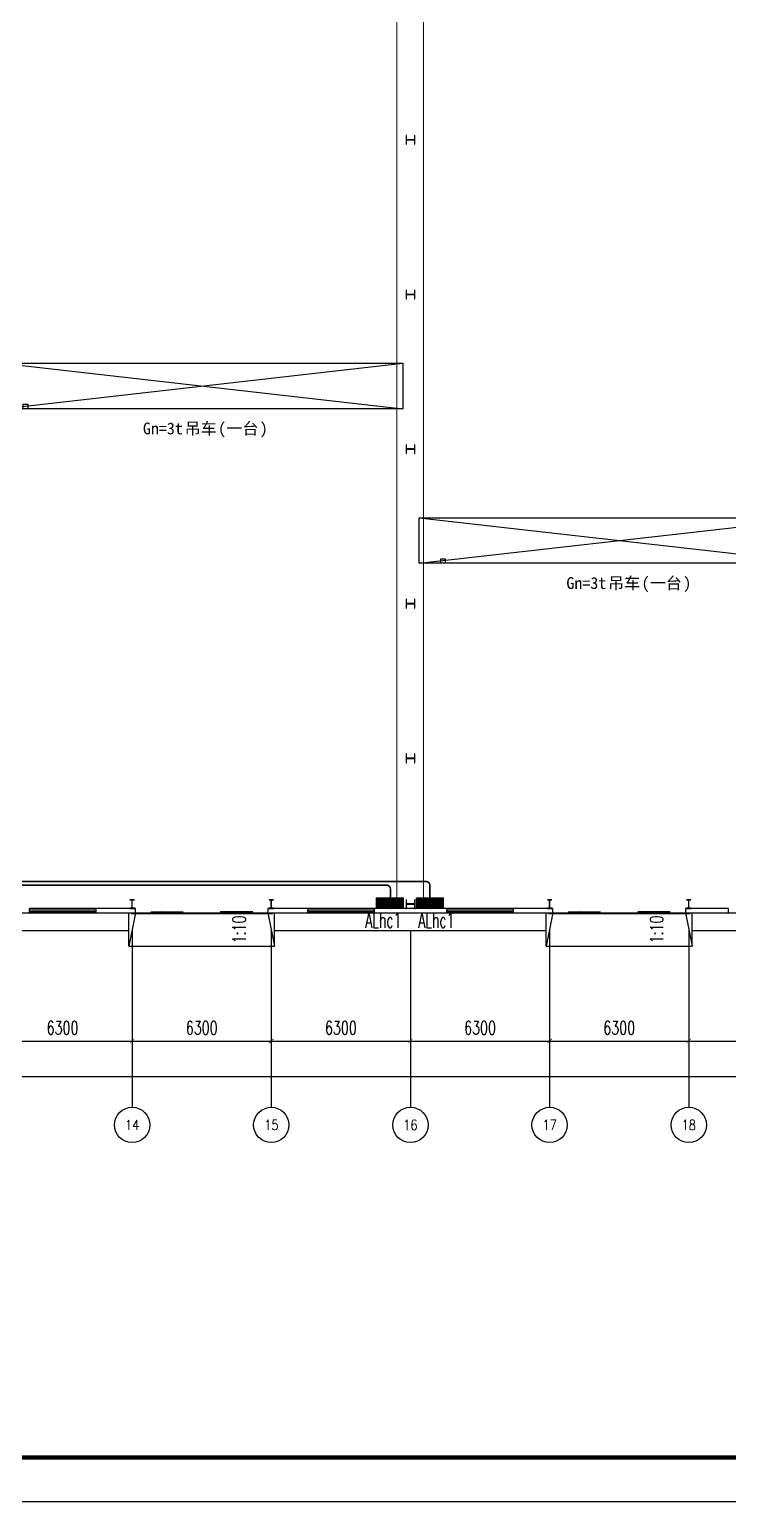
# Model space of a CAD drawing. Extents: x -417156 to 1571408, y 205758 to 1045562.
# Drawn here: x 1325575 to 1357225, y 867803 to 934454 of the extents above; entities that cross this region are included whole.
import ezdxf
from ezdxf.enums import TextEntityAlignment as Align

# ---------------------------------------------------------------- set-up
doc = ezdxf.new("R2010")
doc.units = 0
doc.header["$LTSCALE"] = 1000
doc.header["$MEASUREMENT"] = 0
doc.linetypes.add('DOTE', pattern=[2.42, 2, -0.2, 0.02, -0.2])
doc.layers.get('0').update_dxf_attribs({"linetype": 'CONTINUOUS'})
doc.layers.get('DEFPOINTS').update_dxf_attribs({"linetype": 'CONTINUOUS'})
for name, color, linetype in [('AXIS', 3, 'CONTINUOUS'), ('AXIS_TEXT', 7, 'CONTINUOUS'), ('COLUMN', 99, 'CONTINUOUS'), ('DIM_SYMB', 3, 'CONTINUOUS'), ('EQUIP-箱柜', 3, 'CONTINUOUS'), ('GROUND', 2, 'CONTINUOUS'), ('PUB_TEXT', 7, 'CONTINUOUS'), ('PUB_TITLE', 4, 'CONTINUOUS'), ('STAIR', 2, 'CONTINUOUS'), ('WALL', 9, 'CONTINUOUS'), ('WINDOW', 99, 'CONTINUOUS'), ('WIRE-照明', 1, 'CONTINUOUS')]:
    doc.layers.add(name, color=color, linetype=linetype)
doc.styles.add('_TCH_AXIS', font='COMPLEX', dxfattribs={"bigfont": 'GBCBIG'})
doc.styles.add('_TCH_DIM', font='SIMPLEX', dxfattribs={"bigfont": 'GBCBIG'})
doc.styles.add('_TCH_DYN', font='')
doc.styles.add('_TCH_LABEL', font='COMPLEX', dxfattribs={"bigfont": 'GBCBIG'})
doc.styles.add('COMPLEX', font='COMPLEX')
doc.styles.add('DIM_FONT', font='SIMPLEX', dxfattribs={"width": 0.7, "bigfont": 'GBCBIG'})
doc.styles.add('STY53', font='COMPLEX', dxfattribs={"width": 0.6, "bigfont": 'HZTXT'})
doc.styles.get('_TCH_DYN').set_extended_font_data('SimSun')
doc.dimstyles.new('DIMN200', dxfattribs={"dimscale": 2, "dimtxt": 300, "dimasz": 100, "dimexe": 250, "dimexo": 300, "dimgap": 150, "dimtad": 1, "dimdec": 0, "dimzin": 0, "dimtxsty": 'DIM_FONT', "dimblk": 'ARCHTICK', "dimcen": 0.09, "dimclrt": 7, "dimazin": 3, "dimtfac": 1, "dimtdec": 0, "dimtix": 1, "dimtmove": 0, "dimatfit": 3, "dimtolj": 1, "dimtzin": 0})

# ---------------------------------------------------------------- blocks, each defined once
blk = doc.blocks.new('$WINLIB2D$00000001')
for p, q in [((-0.5, 0.5), (0.5, 0.5)), ((-0.5, 0.5), (-0.5, -0.5)), ((0.5, -0.5), (0.5, 0.5)), ((0.5, 0.167), (-0.5, 0.167)), ((0.5, -0.167), (-0.5, -0.167)), ((-0.5, -0.5), (0.5, -0.5))]:
    blk.add_line(p, q)
blk = doc.blocks.new('$DORLIB2D$00000130')
at = {"color": 0, "linetype": 'CONTINUOUS'}
for p, q in [((-0.533, 0.66), (-0.533, 0.513)), ((0, 0.66), (-0.533, 0.66)), ((0, 0.513), (0, 0.66)), ((0.533, 0.66), (0, 0.66)), ((0.533, 0.66), (0.533, 0.513)), ((0, 0.513), (-0.533, 0.513)), ((0.533, 0.513), (0, 0.513)), ((-0.385, 0.269), (-0.14, 0.269)), ((-0.385, 0.269), (-0.3, 0.214)), ((-0.3, 0.214), (-0.3, 0.269)), ((0.385, 0.269), (0.14, 0.269)), ((0.3, 0.214), (0.3, 0.269)), ((0.385, 0.269), (0.3, 0.214))]:
    blk.add_line(p, q, dxfattribs=at)
blk = doc.blocks.new('_AXISO')
blk.add_circle((0, 0), 0.5)
at = {"layer": 'AXIS_TEXT', "style": 'COMPLEX', "width": 1.041667}
blk.add_attdef('A', text='', height=0.56, dxfattribs=at).set_placement((-0.25, -0.28), (0.25, -0.28), align=Align.FIT)
blk = doc.blocks.new('_ARCHTICK')
at = {"color": 0, "linetype": 'BYBLOCK', "const_width": 0.15}
blk.add_lwpolyline([(-0.5, -0.5), (0.5, 0.5)], dxfattribs=at)
blk = doc.blocks.new('*D85')
at = {"layer": 'AXIS', "color": 0}
for p, q in [((237909, 214758), (237909, 208258)), ((352309, 214758), (352309, 208258)), ((237909, 208758), (352309, 208758))]:
    blk.add_line(p, q, dxfattribs=at)
at = {"layer": 'DEFPOINTS', "color": 0}
for p in [(237909, 215358), (352309, 215358), (352309, 208758)]:
    blk.add_point(p, dxfattribs=at)
at = {"layer": 'AXIS', "color": 0, "xscale": 200, "yscale": 200, "zscale": 200, "rotation": 180}
blk.add_blockref('_ARCHTICK', (237909, 208758), dxfattribs=at)
at = {"layer": 'AXIS', "color": 0, "xscale": 200, "yscale": 200, "zscale": 200}
blk.add_blockref('_ARCHTICK', (352309, 208758), dxfattribs=at)
at = {"layer": 'AXIS', "color": 7, "insert": (295109, 209358), "char_height": 600, "attachment_point": 5, "style": 'DIM_FONT'}
blk.add_mtext('\\A1;114400', dxfattribs=at)
blk = doc.blocks.new('*D99')
at = {"layer": 'AXIS', "color": 0}
for p, q in [((314009, 214758), (314009, 209858)), ((320309, 214758), (320309, 209858)), ((314009, 210358), (320309, 210358))]:
    blk.add_line(p, q, dxfattribs=at)
at = {"layer": 'DEFPOINTS', "color": 0}
for p in [(314009, 215358), (320309, 215358), (320309, 210358)]:
    blk.add_point(p, dxfattribs=at)
at = {"layer": 'AXIS', "color": 0, "xscale": 200, "yscale": 200, "zscale": 200, "rotation": 180}
blk.add_blockref('_ARCHTICK', (314009, 210358), dxfattribs=at)
at = {"layer": 'AXIS', "color": 0, "xscale": 200, "yscale": 200, "zscale": 200}
blk.add_blockref('_ARCHTICK', (320309, 210358), dxfattribs=at)
at = {"layer": 'AXIS', "color": 7, "insert": (317159, 210958), "char_height": 600, "attachment_point": 5, "style": 'DIM_FONT'}
blk.add_mtext('\\A1;6300', dxfattribs=at)
blk = doc.blocks.new('*D100')
at = {"layer": 'AXIS', "color": 0}
for p, q in [((320309, 214758), (320309, 209858)), ((326609, 214758), (326609, 209858)), ((320309, 210358), (326609, 210358))]:
    blk.add_line(p, q, dxfattribs=at)
at = {"layer": 'DEFPOINTS', "color": 0}
for p in [(320309, 215358), (326609, 215358), (326609, 210358)]:
    blk.add_point(p, dxfattribs=at)
at = {"layer": 'AXIS', "color": 0, "xscale": 200, "yscale": 200, "zscale": 200, "rotation": 180}
blk.add_blockref('_ARCHTICK', (320309, 210358), dxfattribs=at)
at = {"layer": 'AXIS', "color": 0, "xscale": 200, "yscale": 200, "zscale": 200}
blk.add_blockref('_ARCHTICK', (326609, 210358), dxfattribs=at)
at = {"layer": 'AXIS', "color": 7, "insert": (323459, 210958), "char_height": 600, "attachment_point": 5, "style": 'DIM_FONT'}
blk.add_mtext('\\A1;6300', dxfattribs=at)
blk = doc.blocks.new('*D101')
at = {"layer": 'AXIS', "color": 0}
for p, q in [((326609, 214758), (326609, 209858)), ((332909, 214758), (332909, 209858)), ((326609, 210358), (332909, 210358))]:
    blk.add_line(p, q, dxfattribs=at)
at = {"layer": 'DEFPOINTS', "color": 0}
for p in [(326609, 215358), (332909, 215358), (332909, 210358)]:
    blk.add_point(p, dxfattribs=at)
at = {"layer": 'AXIS', "color": 0, "xscale": 200, "yscale": 200, "zscale": 200, "rotation": 180}
blk.add_blockref('_ARCHTICK', (326609, 210358), dxfattribs=at)
at = {"layer": 'AXIS', "color": 0, "xscale": 200, "yscale": 200, "zscale": 200}
blk.add_blockref('_ARCHTICK', (332909, 210358), dxfattribs=at)
at = {"layer": 'AXIS', "color": 7, "insert": (329759, 210958), "char_height": 600, "attachment_point": 5, "style": 'DIM_FONT'}
blk.add_mtext('\\A1;6300', dxfattribs=at)
blk = doc.blocks.new('*D102')
at = {"layer": 'AXIS', "color": 0}
for p, q in [((332909, 214758), (332909, 209858)), ((339209, 214758), (339209, 209858)), ((332909, 210358), (339209, 210358))]:
    blk.add_line(p, q, dxfattribs=at)
at = {"layer": 'DEFPOINTS', "color": 0}
for p in [(332909, 215358), (339209, 215358), (339209, 210358)]:
    blk.add_point(p, dxfattribs=at)
at = {"layer": 'AXIS', "color": 0, "xscale": 200, "yscale": 200, "zscale": 200, "rotation": 180}
blk.add_blockref('_ARCHTICK', (332909, 210358), dxfattribs=at)
at = {"layer": 'AXIS', "color": 0, "xscale": 200, "yscale": 200, "zscale": 200}
blk.add_blockref('_ARCHTICK', (339209, 210358), dxfattribs=at)
at = {"layer": 'AXIS', "color": 7, "insert": (336059, 210958), "char_height": 600, "attachment_point": 5, "style": 'DIM_FONT'}
blk.add_mtext('\\A1;6300', dxfattribs=at)
blk = doc.blocks.new('*D103')
at = {"layer": 'AXIS', "color": 0}
for p, q in [((339209, 214758), (339209, 209858)), ((345509, 214758), (345509, 209858)), ((339209, 210358), (345509, 210358))]:
    blk.add_line(p, q, dxfattribs=at)
at = {"layer": 'DEFPOINTS', "color": 0}
for p in [(339209, 215358), (345509, 215358), (345509, 210358)]:
    blk.add_point(p, dxfattribs=at)
at = {"layer": 'AXIS', "color": 0, "xscale": 200, "yscale": 200, "zscale": 200, "rotation": 180}
blk.add_blockref('_ARCHTICK', (339209, 210358), dxfattribs=at)
at = {"layer": 'AXIS', "color": 0, "xscale": 200, "yscale": 200, "zscale": 200}
blk.add_blockref('_ARCHTICK', (345509, 210358), dxfattribs=at)
at = {"layer": 'AXIS', "color": 7, "insert": (342359, 210958), "char_height": 600, "attachment_point": 5, "style": 'DIM_FONT'}
blk.add_mtext('\\A1;6300', dxfattribs=at)
blk = doc.blocks.new('*D104')
at = {"layer": 'AXIS', "color": 0}
for p, q in [((345509, 214758), (345509, 209858)), ((352109, 214758), (352109, 209858)), ((345509, 210358), (352109, 210358))]:
    blk.add_line(p, q, dxfattribs=at)
at = {"layer": 'DEFPOINTS', "color": 0}
for p in [(345509, 215358), (352109, 215358), (352109, 210358)]:
    blk.add_point(p, dxfattribs=at)
at = {"layer": 'AXIS', "color": 0, "xscale": 200, "yscale": 200, "zscale": 200, "rotation": 180}
blk.add_blockref('_ARCHTICK', (345509, 210358), dxfattribs=at)
at = {"layer": 'AXIS', "color": 0, "xscale": 200, "yscale": 200, "zscale": 200}
blk.add_blockref('_ARCHTICK', (352109, 210358), dxfattribs=at)
at = {"layer": 'AXIS', "color": 7, "insert": (348809, 210958), "char_height": 600, "attachment_point": 5, "style": 'DIM_FONT'}
blk.add_mtext('\\A1;6600', dxfattribs=at)
blk = doc.blocks.new('*X21')
at = {"color": 0}
for p, q in [((-250, 33), (-83, 200)), ((-250, 68), (-118, 200)), ((-250, 104), (-154, 200)), ((-250, 139), (-189, 200)), ((-250, 174), (-224, 200)), ((-247, 0), (-47, 200)), ((-212, 0), (-12, 200)), ((-177, 0), (23, 200)), ((-141, 0), (59, 200)), ((-106, 0), (94, 200)), ((-71, 0), (129, 200)), ((-35, 0), (165, 200)), ((0, 0), (200, 200)), ((35, 0), (235, 200)), ((71, 0), (250, 179)), ((106, 0), (250, 144)), ((141, 0), (250, 109)), ((177, 0), (250, 73)), ((212, 0), (250, 38)), ((247, 0), (250, 3))]:
    blk.add_line(p, q, dxfattribs=at)
blk = doc.blocks.new('$EQUIP$00001421')
for p, q in [((0.75, 0.6), (-0.75, 0.6)), ((-0.75, 0.6), (-0.75, 0)), ((-0.75, 0), (0.75, 0)), ((0.75, 0), (0.75, 0.6))]:
    blk.add_line(p, q)
at = {"const_width": 0.6}
blk.add_lwpolyline([(-0.75, 0.3), (0.75, 0.3)], dxfattribs=at)
for p in [(-0.75, 0.3), (0, 0.6), (0, 0), (0.75, 0.3)]:
    blk.add_point(p)
at = {"xscale": 0.00300000000061118, "yscale": 0.00300000000061118, "zscale": 0.003}
blk.add_blockref('*X21', (0, 0), dxfattribs=at)
at = {"style": '_TCH_LABEL', "flags": 9}
blk.add_attdef('A', (0, 0), '', height=0.00002, dxfattribs=at)
blk = doc.blocks.new('DC')
at = {"color": 2}
for p, q in [((2139922, 388954), (2158083, 391012)), ((2139922, 391012), (2158083, 388954))]:
    blk.add_line(p, q, dxfattribs=at)
for points in [[(2139922, 391012), (2158083, 391012), (2158083, 388954), (2139922, 388954)], [(2140895, 389154), (2141095, 389154), (2141095, 388954), (2140895, 388954)]]:
    blk.add_lwpolyline(points, close=True, dxfattribs=at)
blk = doc.blocks.new('E22')
at = {"layer": 'AXIS', "color": 8}
for p, q in [((320309, 215357.7), (320309, 207357.7)), ((326609, 215357.7), (326609, 207357.7)), ((332909, 215357.7), (332909, 207357.7)), ((339209, 215357.7), (339209, 207357.7)), ((345509, 215357.7), (345509, 207357.7))]:
    blk.add_line(p, q, dxfattribs=at)
at = {"layer": 'COLUMN', "color": 8}
for p, q in [((332725, 251357.7), (332709, 251357.7)), ((332709, 251357.7), (332709, 250957.7)), ((332725, 251162.7), (332725, 251357.7)), ((333109, 251357.7), (333093, 251357.7)), ((333093, 251357.7), (333093, 251162.7)), ((333109, 250957.7), (333109, 251357.7)), ((332709, 250957.7), (332725, 250957.7)), ((333093, 251162.7), (332725, 251162.7)), ((332725, 251152.7), (333093, 251152.7)), ((332725, 250957.7), (332725, 251152.7)), ((333093, 251152.7), (333093, 250957.7)), ((333093, 250957.7), (333109, 250957.7)), ((332725, 244357.7), (332709, 244357.7)), ((332709, 244357.7), (332709, 243957.7)), ((332709, 243957.7), (332725, 243957.7)), ((332725, 244162.7), (332725, 244357.7)), ((333093, 244162.7), (332725, 244162.7)), ((332725, 244152.7), (333093, 244152.7)), ((332725, 243957.7), (332725, 244152.7)), ((333109, 244357.7), (333093, 244357.7)), ((333093, 244357.7), (333093, 244162.7)), ((333093, 244152.7), (333093, 243957.7)), ((333093, 243957.7), (333109, 243957.7)), ((333109, 243957.7), (333109, 244357.7)), ((332725, 237357.7), (332709, 237357.7)), ((332709, 237357.7), (332709, 236957.7)), ((332725, 237162.7), (332725, 237357.7)), ((333109, 237357.7), (333093, 237357.7)), ((333093, 237357.7), (333093, 237162.7)), ((333109, 236957.7), (333109, 237357.7)), ((332709, 236957.7), (332725, 236957.7)), ((333093, 237162.7), (332725, 237162.7)), ((332725, 237152.7), (333093, 237152.7)), ((332725, 236957.7), (332725, 237152.7)), ((333093, 237152.7), (333093, 236957.7)), ((333093, 236957.7), (333109, 236957.7)), ((332725, 230357.7), (332709, 230357.7)), ((332709, 230357.7), (332709, 229957.7)), ((332709, 229957.7), (332725, 229957.7)), ((332725, 230162.7), (332725, 230357.7)), ((333093, 230162.7), (332725, 230162.7)), ((332725, 230152.7), (333093, 230152.7)), ((332725, 229957.7), (332725, 230152.7)), ((333109, 230357.7), (333093, 230357.7)), ((333093, 230357.7), (333093, 230162.7)), ((333093, 230152.7), (333093, 229957.7)), ((333093, 229957.7), (333109, 229957.7)), ((333109, 229957.7), (333109, 230357.7)), ((332725, 223357.7), (332709, 223357.7)), ((332709, 223357.7), (332709, 222957.7)), ((332725, 223162.7), (332725, 223357.7)), ((333109, 223357.7), (333093, 223357.7)), ((333093, 223357.7), (333093, 223162.7)), ((333109, 222957.7), (333109, 223357.7)), ((332709, 222957.7), (332725, 222957.7)), ((333093, 223162.7), (332725, 223162.7)), ((332725, 223152.7), (333093, 223152.7)), ((332725, 222957.7), (332725, 223152.7)), ((333093, 223152.7), (333093, 222957.7)), ((333093, 222957.7), (333109, 222957.7)), ((320409, 216757.7), (320209, 216757.7)), ((320209, 216757.7), (320209, 216747.7)), ((320209, 216747.7), (320296.8, 216747.7)), ((320296.8, 216747.7), (320301.8, 216742.7)), ((320301.8, 216742.7), (320301.8, 216372.7)), ((320307.8, 216742.7), (320312.8, 216747.7)), ((320307.8, 216372.7), (320307.8, 216742.7)), ((320312.8, 216747.7), (320409, 216747.7)), ((320409, 216747.7), (320409, 216757.7)), ((326709, 216757.7), (326509, 216757.7)), ((326509, 216757.7), (326509, 216747.7)), ((326509, 216747.7), (326596.8, 216747.7)), ((326596.8, 216747.7), (326601.8, 216742.7)), ((326601.8, 216742.7), (326601.8, 216372.7)), ((326607.8, 216742.7), (326612.8, 216747.7)), ((326607.8, 216372.7), (326607.8, 216742.7)), ((326612.8, 216747.7), (326709, 216747.7)), ((326709, 216747.7), (326709, 216757.7)), ((332725, 216757.7), (332709, 216757.7)), ((332709, 216757.7), (332709, 216357.7)), ((332725, 216562.7), (332725, 216757.7)), ((333109, 216757.7), (333093, 216757.7)), ((333093, 216757.7), (333093, 216562.7)), ((333109, 216357.7), (333109, 216757.7)), ((339309, 216757.7), (339109, 216757.7)), ((339109, 216757.7), (339109, 216747.7)), ((339109, 216747.7), (339196.8, 216747.7)), ((339196.8, 216747.7), (339201.8, 216742.7)), ((339201.8, 216742.7), (339201.8, 216372.7)), ((339207.8, 216742.7), (339212.8, 216747.7)), ((339207.8, 216372.7), (339207.8, 216742.7)), ((339212.8, 216747.7), (339309, 216747.7)), ((339309, 216747.7), (339309, 216757.7)), ((345609, 216757.7), (345409, 216757.7)), ((345409, 216757.7), (345409, 216747.7)), ((345409, 216747.7), (345496.8, 216747.7)), ((345496.8, 216747.7), (345501.8, 216742.7)), ((345501.8, 216742.7), (345501.8, 216372.7)), ((345507.8, 216742.7), (345512.8, 216747.7)), ((345507.8, 216372.7), (345507.8, 216742.7)), ((345512.8, 216747.7), (345609, 216747.7)), ((345609, 216747.7), (345609, 216757.7)), ((320296.8, 216367.7), (320209, 216367.7)), ((320209, 216367.7), (320209, 216357.7)), ((320209, 216357.7), (320409, 216357.7)), ((320301.8, 216372.7), (320296.8, 216367.7)), ((320312.8, 216367.7), (320307.8, 216372.7)), ((320409, 216367.7), (320312.8, 216367.7)), ((320409, 216357.7), (320409, 216367.7)), ((326596.8, 216367.7), (326509, 216367.7)), ((326509, 216367.7), (326509, 216357.7)), ((326509, 216357.7), (326709, 216357.7)), ((326601.8, 216372.7), (326596.8, 216367.7)), ((326612.8, 216367.7), (326607.8, 216372.7)), ((326709, 216367.7), (326612.8, 216367.7)), ((326709, 216357.7), (326709, 216367.7)), ((332709, 216357.7), (332725, 216357.7)), ((333093, 216562.7), (332725, 216562.7)), ((332725, 216552.7), (333093, 216552.7)), ((332725, 216357.7), (332725, 216552.7)), ((333093, 216552.7), (333093, 216357.7)), ((333093, 216357.7), (333109, 216357.7)), ((339196.8, 216367.7), (339109, 216367.7)), ((339109, 216367.7), (339109, 216357.7)), ((339109, 216357.7), (339309, 216357.7)), ((339201.8, 216372.7), (339196.8, 216367.7)), ((339212.8, 216367.7), (339207.8, 216372.7)), ((339309, 216367.7), (339212.8, 216367.7)), ((339309, 216357.7), (339309, 216367.7)), ((345496.8, 216367.7), (345409, 216367.7)), ((345409, 216367.7), (345409, 216357.7)), ((345409, 216357.7), (345609, 216357.7)), ((345501.8, 216372.7), (345496.8, 216367.7)), ((345512.8, 216367.7), (345507.8, 216372.7)), ((345609, 216367.7), (345512.8, 216367.7)), ((345609, 216357.7), (345609, 216367.7))]:
    blk.add_line(p, q, dxfattribs=at)
at = {"layer": 'DIM_SYMB', "color": 8}
for points in [[(325658.1, 215957.4, 0, 0, 0), (325658.1, 215425.6, 160, 0, 0), (325658.1, 214825.6, 0, 0, 0)], [(344558.1, 215957.4, 0, 0, 0), (344558.1, 215425.6, 160, 0, 0), (344558.1, 214825.6, 0, 0, 0)]]:
    blk.add_lwpolyline(points, format="xyseb", dxfattribs=at)
at = {"layer": 'GROUND', "color": 8}
for p, q in [((307858.8, 216157.7), (320158.8, 216157.7)), ((326758.8, 216157.7), (339058.8, 216157.7)), ((345658.8, 216157.7), (352309, 216157.7)), ((307858.8, 215357.7), (320158.8, 215357.7)), ((326758.8, 215357.7), (339058.8, 215357.7)), ((345658.8, 215357.7), (353109, 215357.7))]:
    blk.add_line(p, q, dxfattribs=at)
at = {"layer": 'STAIR', "color": 8}
for p, q in [((320158.8, 214657.7), (320158.8, 216157.7)), ((320158.8, 216157.7), (326758.8, 216157.7)), ((320458.8, 216157.7), (320158.8, 214657.7)), ((326458.8, 216157.7), (326758.8, 214657.7)), ((326758.8, 214657.7), (326758.8, 216157.7)), ((339058.8, 214657.7), (339058.8, 216157.7)), ((339058.8, 216157.7), (345658.8, 216157.7)), ((339358.8, 216157.7), (339058.8, 214657.7)), ((345358.8, 216157.7), (345658.8, 214657.7)), ((345658.8, 214657.7), (345658.8, 216157.7)), ((320158.8, 214657.7), (326758.8, 214657.7)), ((339058.8, 214657.7), (345658.8, 214657.7))]:
    blk.add_line(p, q, dxfattribs=at)
at = {"layer": 'WALL', "color": 8}
for p, q in [((320209, 216357.7), (318659, 216357.7)), ((318659, 216357.7), (318659, 216157.7)), ((318659, 216157.7), (320309, 216157.7)), ((320309, 216157.7), (320458.8, 216157.7)), ((320458.8, 216357.7), (320409, 216357.7)), ((320458.8, 216157.7), (320458.8, 216357.7)), ((326509, 216357.7), (326458.8, 216357.7)), ((326458.8, 216357.7), (326458.8, 216157.7)), ((326458.8, 216157.7), (326609, 216157.7)), ((326609, 216157.7), (328259, 216157.7)), ((328259, 216357.7), (326709, 216357.7)), ((328259, 216157.7), (328259, 216357.7)), ((334559, 216357.7), (331259, 216357.7)), ((331259, 216357.7), (331259, 216157.7)), ((331259, 216157.7), (334559, 216157.7)), ((334559, 216157.7), (334559, 216357.7)), ((339109, 216357.7), (337559, 216357.7)), ((337559, 216357.7), (337559, 216157.7)), ((337559, 216157.7), (339209, 216157.7)), ((339209, 216157.7), (339358.8, 216157.7)), ((339358.8, 216357.7), (339309, 216357.7)), ((339358.8, 216157.7), (339358.8, 216357.7)), ((345409, 216357.7), (345358.8, 216357.7)), ((345358.8, 216357.7), (345358.8, 216157.7)), ((345358.8, 216157.7), (345509, 216157.7)), ((345509, 216157.7), (347309, 216157.7)), ((347309, 216357.7), (345609, 216357.7)), ((347309, 216157.7), (347309, 216357.7))]:
    blk.add_line(p, q, dxfattribs=at)
at = {"layer": 'AXIS', "color": 8}
ref = blk.add_blockref('_AXISO', (320309, 206557.7), dxfattribs=dict(at, xscale=1600, yscale=1600, zscale=1600))
ref.add_attrib('A', '14', dxfattribs={"layer": 'AXIS_TEXT', "color": 8, "height": 445.3, "style": '_TCH_AXIS'}).set_placement((319980.3, 206335.1), (320637.7, 206335.1), align=Align.FIT)
ref = blk.add_blockref('_AXISO', (326609, 206557.7), dxfattribs=dict(at, xscale=1600, yscale=1600, zscale=1600))
ref.add_attrib('A', '15', dxfattribs={"layer": 'AXIS_TEXT', "color": 8, "height": 454.4, "style": '_TCH_AXIS', "width": 1.034483}).set_placement((326284.4, 206330.5), (326933.6, 206330.5), align=Align.FIT)
ref = blk.add_blockref('_AXISO', (332909, 206557.7), dxfattribs=dict(at, xscale=1600, yscale=1600, zscale=1600))
ref.add_attrib('A', '16', dxfattribs={"layer": 'AXIS_TEXT', "color": 8, "height": 463.84, "style": '_TCH_AXIS'}).set_placement((332588.7, 206325.8), (333229.3, 206325.8), align=Align.FIT)
ref = blk.add_blockref('_AXISO', (339209, 206557.7), dxfattribs=dict(at, xscale=1600, yscale=1600, zscale=1600))
ref.add_attrib('A', '17', dxfattribs={"layer": 'AXIS_TEXT', "color": 8, "height": 454.4, "style": '_TCH_AXIS', "width": 1.034483}).set_placement((338884.4, 206330.5), (339533.6, 206330.5), align=Align.FIT)
ref = blk.add_blockref('_AXISO', (345509, 206557.7), dxfattribs=dict(at, xscale=1600, yscale=1600, zscale=1600))
ref.add_attrib('A', '18', dxfattribs={"layer": 'AXIS_TEXT', "color": 8, "height": 454.4, "style": '_TCH_AXIS', "width": 1.034483}).set_placement((345184.4, 206330.5), (345833.6, 206330.5), align=Align.FIT)
at = {"layer": 'WINDOW', "color": 8}
for name, p, xscale, yscale, zscale in [('$WINLIB2D$00000001', (317159, 216257.7), -3000, 200, -3000), ('$DORLIB2D$00000130', (323458.8, 216257.7), -6000, -200, -6000), ('$WINLIB2D$00000001', (329759, 216257.7), -3000, 200, -3000), ('$WINLIB2D$00000001', (336059, 216257.7), -3000, 200, -3000), ('$DORLIB2D$00000130', (342358.8, 216257.7), -6000, -200, -6000)]:
    blk.add_blockref(name, p, dxfattribs=dict(at, xscale=xscale, yscale=yscale, zscale=zscale))
at = {"layer": 'PUB_TEXT', "color": 8, "style": '_TCH_DIM', "width": 0.705882}
for p in [(325448.1, 214781.5), (344348.1, 214781.5)]:
    blk.add_text('1:10', height=595, rotation=90, dxfattribs=at).set_placement(p)
at = {"layer": 'AXIS', "color": 8}
for p1, p2, distance, picture, middle in [((237909, 215357.7), (352309, 215357.7), -6600, '*D85', (295109, 209357.7)), ((314009, 215357.7), (320309, 215357.7), -5000, '*D99', (317159, 210957.7)), ((320309, 215357.7), (326609, 215357.7), -5000, '*D100', (323459, 210957.7)), ((326609, 215357.7), (332909, 215357.7), -5000, '*D101', (329759, 210957.7)), ((332909, 215357.7), (339209, 215357.7), -5000, '*D102', (336059, 210957.7)), ((339209, 215357.7), (345509, 215357.7), -5000, '*D103', (342359, 210957.7)), ((345509, 215357.7), (352109, 215357.7), -5000, '*D104', (348809, 210957.7))]:
    dim = blk.add_aligned_dim(p1=p1, p2=p2, distance=distance, dimstyle='DIMN200', dxfattribs=at)
    dim.commit()
    dim.dimension.update_dxf_attribs({"geometry": picture, "text_midpoint": middle})

msp = doc.modelspace()

# ---------------------------------------------------------------- linework, layer by layer
at = {"color": 2, "linetype": 'DOTE', "const_width": 50}
for points in [[(1342212, 964254), (1342212, 894654)], [(1343412, 964254), (1343412, 894654)]]:
    msp.add_lwpolyline(points, dxfattribs=at)
at = {"layer": 'PUB_TITLE'}
msp.add_lwpolyline([(1225598, 867803), (1393798, 867803), (1393798, 986603), (1225598, 986603)], close=True, dxfattribs=at)
at = {"layer": 'PUB_TITLE', "const_width": 200}
msp.add_lwpolyline([(1230598, 869803), (1391798, 869803), (1391798, 984603), (1230598, 984603)], close=True, dxfattribs=at)
at = {"layer": 'WIRE-照明', "linetype": 'CONTINUOUS', "const_width": 70}
for points in [[(1343705, 895134), (1343705, 895696, 0.414214), (1343525, 895876), (1310869, 895876, 0.414214), (1310689, 895696), (1310689, 895084)], [(1341917, 895134), (1341917, 895533, 0.414214), (1341737, 895713), (1311020, 895713, 0.414214), (1310840, 895533), (1310840, 895084)]]:
    msp.add_lwpolyline(points, format="xyb", dxfattribs=at)

# ---------------------------------------------------------------- block references
for name, p in [('E22', (1009916, 678296)), ('DC', (-815598, 528329)), ('DC', (-796698, 521329))]:
    msp.add_blockref(name, p)
at = {"layer": 'EQUIP-箱柜', "xscale": -800, "yscale": 800, "zscale": 800}
for p in [(1341887, 894654), (1343705, 894654)]:
    msp.add_blockref('$EQUIP$00001421', p, dxfattribs=at)

# ---------------------------------------------------------------- texts
at = {"layer": 'PUB_TEXT', "style": '_TCH_DYN'}
for s, height, p in [('Gn=3t', 531.5, (1330712, 916122)), ('吊车', 531.5, (1332602, 916122)), ('(', 532, (1334114, 916122)), ('一台', 531.5, (1334492, 916122)), (')', 532, (1336003, 916122)), ('Gn=3t', 531.5, (1349883, 909122)), ('吊车', 531.5, (1351773, 909122)), ('(', 532, (1353285, 909122)), ('一台', 531.5, (1353662, 909122)), (')', 532, (1355174, 909122))]:
    msp.add_text(s, height=height, dxfattribs=at).set_placement(p)
at = {"layer": 'WIRE-照明', "color": 3, "linetype": 'CONTINUOUS', "style": 'STY53', "width": 0.6}
for p in [(1341591, 894127), (1343994, 894127)]:
    msp.add_text('ALhc1', height=691.9, dxfattribs=at).set_placement(p, align=Align.MIDDLE)

doc.saveas('drawing.dxf')
